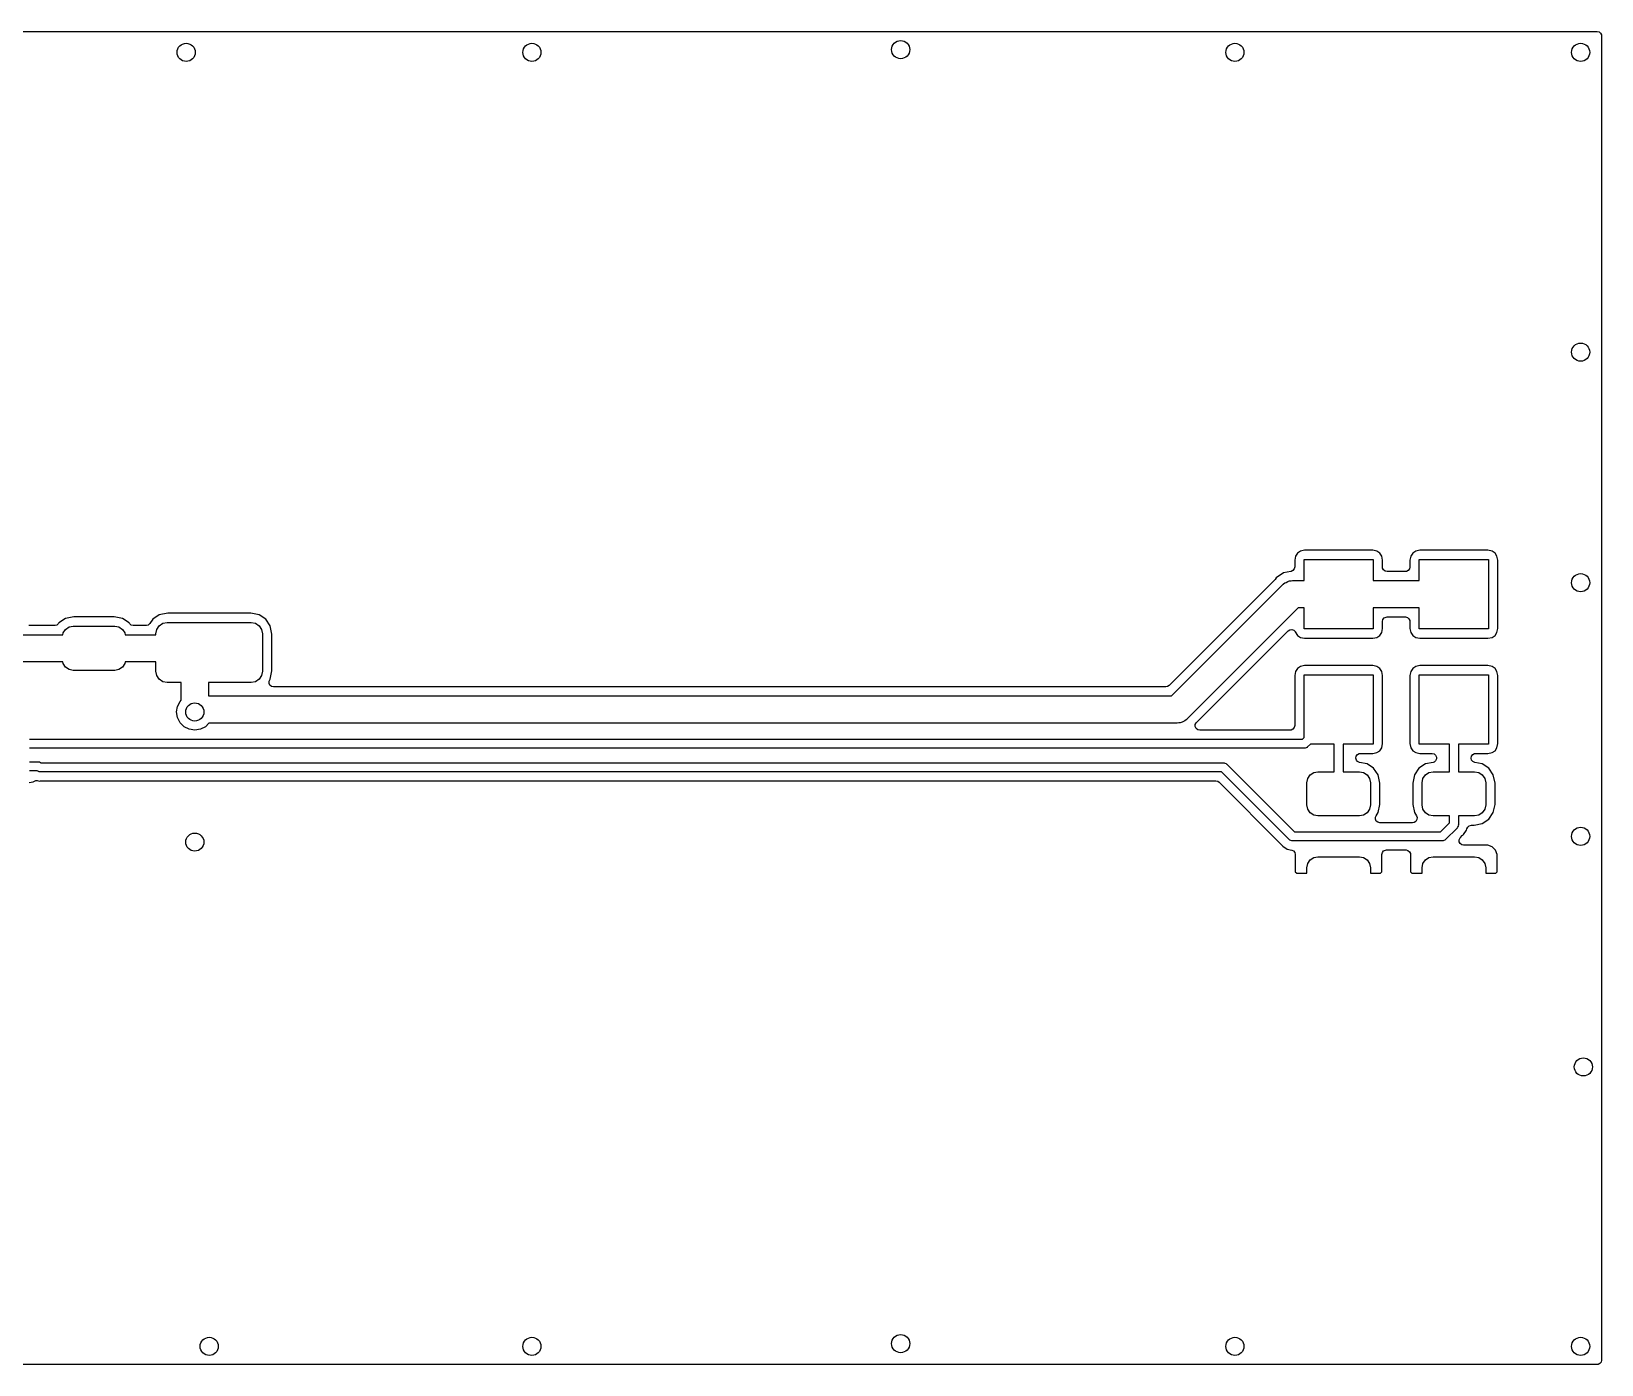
# Model space of a CAD drawing. Extents: x -0.18 to 2.58, y -0.98 to 0.18.
# Drawn here: x 1.216 to 2.578, y -0.978 to 0.178 of the extents above; entities that cross this region are included whole.
import ezdxf

# ---------------------------------------------------------------- set-up
doc = ezdxf.new("R2010")
doc.units = 0
doc.header["$MEASUREMENT"] = 0
doc.layers.add('BLACK', color=7, linetype='CONTINUOUS')

msp = doc.modelspace()

# ---------------------------------------------------------------- linework, layer by layer
at = {"layer": 'BLACK', "linetype": 'CONTINUOUS'}
for p, q in [((0.7969, 0.1782), (2.5743, 0.1782)), ((2.5743, 0.1782), (2.576, 0.1778)), ((2.576, 0.1778), (2.5773, 0.1767)), ((2.5773, 0.1767), (2.5781, 0.1751)), ((2.5781, 0.1751), (2.5782, 0.1743)), ((2.5782, 0.1743), (2.5782, -0.9743)), ((2.3204, -0.2719), (2.3169, -0.2726)), ((2.3796, -0.2719), (2.3204, -0.2719)), ((2.3831, -0.2726), (2.3796, -0.2719)), ((2.4204, -0.2719), (2.4169, -0.2726)), ((2.4796, -0.2719), (2.4204, -0.2719)), ((2.4831, -0.2726), (2.4796, -0.2719)), ((2.3126, -0.2769), (2.3119, -0.2804)), ((2.3119, -0.2804), (2.3119, -0.2863)), ((2.3143, -0.2743), (2.3126, -0.2769)), ((2.3169, -0.2726), (2.3143, -0.2743)), ((2.32, -0.2982), (2.32, -0.28)), ((2.32, -0.28), (2.38, -0.28)), ((2.38, -0.28), (2.38, -0.2982)), ((2.3857, -0.2743), (2.3831, -0.2726)), ((2.3874, -0.2769), (2.3857, -0.2743)), ((2.3881, -0.2804), (2.3874, -0.2769)), ((2.3881, -0.2864), (2.3881, -0.2804)), ((2.4126, -0.2769), (2.4119, -0.2804)), ((2.4119, -0.2804), (2.4119, -0.2864)), ((2.4143, -0.2743), (2.4126, -0.2769)), ((2.4169, -0.2726), (2.4143, -0.2743)), ((2.42, -0.2982), (2.42, -0.28)), ((2.42, -0.28), (2.48, -0.28)), ((2.48, -0.28), (2.48, -0.34)), ((2.4857, -0.2743), (2.4831, -0.2726)), ((2.4874, -0.2769), (2.4857, -0.2743)), ((2.4881, -0.2804), (2.4874, -0.2769)), ((2.4881, -0.3396), (2.4881, -0.2804)), ((2.2944, -0.2977), (2.203, -0.3892)), ((2.2949, -0.2971), (2.2944, -0.2977)), ((2.2958, -0.2958), (2.2949, -0.2971)), ((2.3023, -0.2915), (2.2958, -0.2958)), ((2.3084, -0.2902), (2.3023, -0.2915)), ((2.3034, -0.3002), (2.3046, -0.2997)), ((2.3046, -0.2997), (2.3058, -0.299)), ((2.3058, -0.299), (2.3066, -0.2988)), ((2.3066, -0.2988), (2.3074, -0.2985)), ((2.3074, -0.2985), (2.3087, -0.2984)), ((2.3087, -0.2902), (2.3084, -0.2902)), ((2.3104, -0.2894), (2.3087, -0.2902)), ((2.3087, -0.2984), (2.31, -0.2982)), ((2.31, -0.2982), (2.32, -0.2982)), ((2.3115, -0.288), (2.3104, -0.2894)), ((2.3119, -0.2863), (2.3115, -0.288)), ((2.38, -0.2982), (2.42, -0.2982)), ((2.3882, -0.2873), (2.3881, -0.2864)), ((2.389, -0.2888), (2.3882, -0.2873)), ((2.3903, -0.2899), (2.389, -0.2888)), ((2.392, -0.2903), (2.3903, -0.2899)), ((2.408, -0.2903), (2.392, -0.2903)), ((2.4088, -0.2902), (2.408, -0.2903)), ((2.4104, -0.2895), (2.4088, -0.2902)), ((2.4115, -0.2881), (2.4104, -0.2895)), ((2.4119, -0.2864), (2.4115, -0.2881)), ((2.2051, -0.3982), (2.3016, -0.3016)), ((2.3016, -0.3016), (2.302, -0.3014)), ((2.302, -0.3014), (2.3021, -0.3013)), ((2.3021, -0.3013), (2.3023, -0.3011)), ((2.3023, -0.3011), (2.3034, -0.3002)), ((1.334, -0.3263), (1.3267, -0.3278)), ((1.406, -0.3263), (1.334, -0.3263)), ((1.4133, -0.3278), (1.406, -0.3263)), ((2.3149, -0.3218), (2.2184, -0.4184)), ((2.32, -0.3218), (2.3149, -0.3218)), ((2.32, -0.34), (2.32, -0.3218)), ((2.42, -0.3218), (2.38, -0.3218)), ((2.38, -0.3218), (2.38, -0.34)), ((2.42, -0.34), (2.42, -0.3218)), ((1.2359, -0.3372), (1.2136, -0.3372)), ((1.2362, -0.3372), (1.2359, -0.3372)), ((1.2379, -0.3367), (1.2362, -0.3372)), ((1.2392, -0.3355), (1.2379, -0.3367)), ((1.2396, -0.3348), (1.2392, -0.3355)), ((1.2453, -0.331), (1.2396, -0.3348)), ((1.2432, -0.3436), (1.2452, -0.3405)), ((1.2452, -0.3405), (1.2484, -0.3384)), ((1.2524, -0.3296), (1.2453, -0.331)), ((1.2484, -0.3384), (1.252, -0.3377)), ((1.252, -0.3377), (1.288, -0.3377)), ((1.2876, -0.3296), (1.2524, -0.3296)), ((1.2947, -0.331), (1.2876, -0.3296)), ((1.288, -0.3377), (1.2916, -0.3384)), ((1.2916, -0.3384), (1.2948, -0.3405)), ((1.3004, -0.3348), (1.2947, -0.331)), ((1.2948, -0.3405), (1.2968, -0.3436)), ((1.3008, -0.3355), (1.3004, -0.3348)), ((1.301, -0.3357), (1.3008, -0.3355)), ((1.3024, -0.3368), (1.301, -0.3357)), ((1.3041, -0.3372), (1.3024, -0.3368)), ((1.3151, -0.3372), (1.3041, -0.3372)), ((1.3155, -0.3372), (1.3151, -0.3372)), ((1.3171, -0.3367), (1.3155, -0.3372)), ((1.3184, -0.3355), (1.3171, -0.3367)), ((1.321, -0.3317), (1.3184, -0.3355)), ((1.3267, -0.3278), (1.321, -0.3317)), ((1.3237, -0.3443), (1.3245, -0.3405)), ((1.3245, -0.3405), (1.3266, -0.3373)), ((1.3266, -0.3373), (1.3298, -0.3352)), ((1.3298, -0.3352), (1.3336, -0.3344)), ((1.3336, -0.3344), (1.4064, -0.3344)), ((1.4064, -0.3344), (1.4102, -0.3352)), ((1.4102, -0.3352), (1.4134, -0.3373)), ((1.419, -0.3317), (1.4133, -0.3278)), ((1.4134, -0.3373), (1.4155, -0.3405)), ((1.4155, -0.3405), (1.4163, -0.3443)), ((1.4229, -0.3375), (1.419, -0.3317)), ((1.4244, -0.3447), (1.4229, -0.3375)), ((2.38, -0.34), (2.32, -0.34)), ((2.3874, -0.3431), (2.3881, -0.3396)), ((2.3881, -0.3336), (2.3885, -0.3319)), ((2.3881, -0.3396), (2.3881, -0.3336)), ((2.3885, -0.3319), (2.3896, -0.3305)), ((2.3896, -0.3305), (2.3912, -0.3298)), ((2.3912, -0.3298), (2.392, -0.3297)), ((2.392, -0.3297), (2.408, -0.3297)), ((2.408, -0.3297), (2.4097, -0.3301)), ((2.4097, -0.3301), (2.411, -0.3312)), ((2.411, -0.3312), (2.4118, -0.3327)), ((2.4118, -0.3327), (2.4119, -0.3336)), ((2.4119, -0.3336), (2.4119, -0.3396)), ((2.4119, -0.3396), (2.4126, -0.3431)), ((2.48, -0.34), (2.42, -0.34)), ((2.4874, -0.3431), (2.4881, -0.3396)), ((1.2018, -0.3451), (1.2429, -0.3451)), ((1.2429, -0.3451), (1.2432, -0.3436)), ((1.2968, -0.3436), (1.2971, -0.3451)), ((1.2971, -0.3451), (1.3237, -0.3451)), ((1.3237, -0.3451), (1.3237, -0.3443)), ((1.4163, -0.3443), (1.4163, -0.3768)), ((1.4244, -0.3764), (1.4244, -0.3447)), ((2.2267, -0.4212), (2.3061, -0.3418)), ((2.3061, -0.3418), (2.3076, -0.3408)), ((2.3076, -0.3408), (2.3093, -0.3406)), ((2.3093, -0.3406), (2.311, -0.3412)), ((2.311, -0.3412), (2.3122, -0.3424)), ((2.3122, -0.3424), (2.3122, -0.3426)), ((2.3122, -0.3426), (2.3143, -0.3457)), ((2.3143, -0.3457), (2.3169, -0.3474)), ((2.3169, -0.3474), (2.3204, -0.3481)), ((2.3204, -0.3481), (2.3796, -0.3481)), ((2.3796, -0.3481), (2.3831, -0.3474)), ((2.3831, -0.3474), (2.3857, -0.3457)), ((2.3857, -0.3457), (2.3874, -0.3431)), ((2.4126, -0.3431), (2.4143, -0.3457)), ((2.4143, -0.3457), (2.4169, -0.3474)), ((2.4169, -0.3474), (2.4204, -0.3481)), ((2.4204, -0.3481), (2.4796, -0.3481)), ((2.4796, -0.3481), (2.4831, -0.3474)), ((2.4831, -0.3474), (2.4857, -0.3457)), ((2.4857, -0.3457), (2.4874, -0.3431)), ((1.2429, -0.3687), (1.1905, -0.3687)), ((1.2432, -0.3702), (1.2429, -0.3687)), ((1.2452, -0.3733), (1.2432, -0.3702)), ((1.2484, -0.3754), (1.2452, -0.3733)), ((1.252, -0.3761), (1.2484, -0.3754)), ((1.288, -0.3761), (1.252, -0.3761)), ((1.2916, -0.3754), (1.288, -0.3761)), ((1.2948, -0.3733), (1.2916, -0.3754)), ((1.2968, -0.3702), (1.2948, -0.3733)), ((1.2971, -0.3687), (1.2968, -0.3702)), ((1.3237, -0.3687), (1.2971, -0.3687)), ((1.3237, -0.3768), (1.3237, -0.3687)), ((1.3245, -0.3805), (1.3237, -0.3768)), ((1.3266, -0.3837), (1.3245, -0.3805)), ((1.4155, -0.3805), (1.4134, -0.3837)), ((1.4163, -0.3768), (1.4155, -0.3805)), ((1.4229, -0.3836), (1.4244, -0.3764)), ((2.3126, -0.3769), (2.3119, -0.3804)), ((2.3119, -0.3804), (2.3119, -0.4239)), ((2.3143, -0.3743), (2.3126, -0.3769)), ((2.3169, -0.3726), (2.3143, -0.3743)), ((2.3204, -0.3719), (2.3169, -0.3726)), ((2.32, -0.4344), (2.32, -0.38)), ((2.32, -0.38), (2.38, -0.38)), ((2.3796, -0.3719), (2.3204, -0.3719)), ((2.3831, -0.3726), (2.3796, -0.3719)), ((2.38, -0.38), (2.38, -0.44)), ((2.3857, -0.3743), (2.3831, -0.3726)), ((2.3874, -0.3769), (2.3857, -0.3743)), ((2.3881, -0.3804), (2.3874, -0.3769)), ((2.3881, -0.4396), (2.3881, -0.3804)), ((2.4126, -0.3769), (2.4119, -0.3804)), ((2.4119, -0.3804), (2.4119, -0.4396)), ((2.4143, -0.3743), (2.4126, -0.3769)), ((2.4169, -0.3726), (2.4143, -0.3743)), ((2.4204, -0.3719), (2.4169, -0.3726)), ((2.42, -0.44), (2.42, -0.38)), ((2.42, -0.38), (2.48, -0.38)), ((2.4796, -0.3719), (2.4204, -0.3719)), ((2.4831, -0.3726), (2.4796, -0.3719)), ((2.48, -0.38), (2.48, -0.44)), ((2.4857, -0.3743), (2.4831, -0.3726)), ((2.4874, -0.3769), (2.4857, -0.3743)), ((2.4881, -0.3804), (2.4874, -0.3769)), ((2.4881, -0.4396), (2.4881, -0.3804)), ((1.3298, -0.3859), (1.3266, -0.3837)), ((1.3336, -0.3866), (1.3298, -0.3859)), ((1.3457, -0.3866), (1.3336, -0.3866)), ((1.3457, -0.4019), (1.3457, -0.3866)), ((1.4064, -0.3866), (1.3693, -0.3866)), ((1.3693, -0.3866), (1.3693, -0.3982)), ((1.4102, -0.3859), (1.4064, -0.3866)), ((1.4134, -0.3837), (1.4102, -0.3859)), ((1.422, -0.3855), (1.4225, -0.3842)), ((1.422, -0.3873), (1.422, -0.3855)), ((1.4227, -0.3888), (1.422, -0.3873)), ((1.4225, -0.3842), (1.4229, -0.3836)), ((1.4241, -0.3899), (1.4227, -0.3888)), ((1.4258, -0.3903), (1.4241, -0.3899)), ((2.2002, -0.3903), (1.4258, -0.3903)), ((2.2015, -0.3901), (2.2002, -0.3903)), ((2.203, -0.3892), (2.2015, -0.3901)), ((1.3417, -0.4121), (1.3425, -0.4073)), ((1.3425, -0.4073), (1.3448, -0.4029)), ((1.3448, -0.4029), (1.3457, -0.4019)), ((1.3693, -0.3982), (1.3695, -0.3982)), ((1.3695, -0.3982), (2.2051, -0.3982)), ((1.3425, -0.417), (1.3417, -0.4121)), ((1.3448, -0.4214), (1.3425, -0.417)), ((1.3482, -0.4249), (1.3448, -0.4214)), ((1.3698, -0.4218), (1.3668, -0.4249)), ((2.21, -0.4218), (1.3698, -0.4218)), ((2.2113, -0.4216), (2.21, -0.4218)), ((2.2126, -0.4215), (2.2113, -0.4216)), ((2.2134, -0.4212), (2.2126, -0.4215)), ((2.2142, -0.421), (2.2134, -0.4212)), ((2.2154, -0.4203), (2.2142, -0.421)), ((2.2166, -0.4198), (2.2154, -0.4203)), ((2.2177, -0.4189), (2.2166, -0.4198)), ((2.2179, -0.4188), (2.2177, -0.4189)), ((2.218, -0.4186), (2.2179, -0.4188)), ((2.2184, -0.4184), (2.218, -0.4186)), ((2.2256, -0.4231), (2.2264, -0.4215)), ((2.2264, -0.4215), (2.2267, -0.4212)), ((1.2142, -0.4357), (2.3187, -0.4357)), ((1.3526, -0.4271), (1.3482, -0.4249)), ((1.3575, -0.4279), (1.3526, -0.4271)), ((1.3624, -0.4271), (1.3575, -0.4279)), ((1.3668, -0.4249), (1.3624, -0.4271)), ((2.2256, -0.4248), (2.2256, -0.4231)), ((2.2264, -0.4264), (2.2256, -0.4248)), ((2.2278, -0.4275), (2.2264, -0.4264)), ((2.2295, -0.4279), (2.2278, -0.4275)), ((2.308, -0.4279), (2.2295, -0.4279)), ((2.3088, -0.4278), (2.308, -0.4279)), ((2.3104, -0.427), (2.3088, -0.4278)), ((2.3115, -0.4256), (2.3104, -0.427)), ((2.3119, -0.4239), (2.3115, -0.4256)), ((2.3187, -0.4357), (2.32, -0.4344)), ((2.3203, -0.4436), (1.2142, -0.4436)), ((2.3206, -0.4435), (2.3203, -0.4436)), ((2.3209, -0.4436), (2.3206, -0.4435)), ((2.3218, -0.4432), (2.3209, -0.4436)), ((2.3226, -0.4429), (2.3218, -0.4432)), ((2.3228, -0.4426), (2.3226, -0.4429)), ((2.3231, -0.4425), (2.3228, -0.4426)), ((2.3256, -0.44), (2.3231, -0.4425)), ((2.3461, -0.44), (2.3256, -0.44)), ((2.3461, -0.4639), (2.3461, -0.44)), ((2.38, -0.44), (2.3539, -0.44)), ((2.3539, -0.44), (2.3539, -0.4639)), ((2.3653, -0.4504), (2.3664, -0.449)), ((2.3664, -0.449), (2.3679, -0.4482)), ((2.3679, -0.4482), (2.3689, -0.4481)), ((2.3689, -0.4481), (2.3796, -0.4481)), ((2.3796, -0.4481), (2.3831, -0.4474)), ((2.3831, -0.4474), (2.3857, -0.4457)), ((2.3857, -0.4457), (2.3874, -0.4431)), ((2.3874, -0.4431), (2.3881, -0.4396)), ((2.4119, -0.4396), (2.4126, -0.4431)), ((2.4126, -0.4431), (2.4143, -0.4457)), ((2.4143, -0.4457), (2.4169, -0.4474)), ((2.4169, -0.4474), (2.4204, -0.4481)), ((2.4461, -0.44), (2.42, -0.44)), ((2.4204, -0.4481), (2.4311, -0.4481)), ((2.4311, -0.4481), (2.4328, -0.4485)), ((2.4328, -0.4485), (2.4342, -0.4496)), ((2.4342, -0.4496), (2.4349, -0.4512)), ((2.4461, -0.4639), (2.4461, -0.44)), ((2.48, -0.44), (2.4539, -0.44)), ((2.4539, -0.44), (2.4539, -0.4639)), ((2.4653, -0.4504), (2.4664, -0.449)), ((2.4664, -0.449), (2.4679, -0.4482)), ((2.4679, -0.4482), (2.4689, -0.4481)), ((2.4689, -0.4481), (2.4796, -0.4481)), ((2.4796, -0.4481), (2.4831, -0.4474)), ((2.4831, -0.4474), (2.4857, -0.4457)), ((2.4857, -0.4457), (2.4874, -0.4431)), ((2.4874, -0.4431), (2.4881, -0.4396)), ((1.2142, -0.4554), (1.2221, -0.4554)), ((1.2221, -0.4554), (1.2224, -0.4555)), ((1.2224, -0.4555), (1.2227, -0.4555)), ((1.2227, -0.4555), (1.2235, -0.4559)), ((1.2235, -0.4559), (1.224, -0.4561)), ((1.224, -0.4561), (2.25, -0.4561)), ((2.25, -0.4561), (2.2503, -0.4562)), ((2.2503, -0.4562), (2.2506, -0.4561)), ((2.2506, -0.4561), (2.2514, -0.4565)), ((2.2514, -0.4565), (2.2523, -0.4568)), ((2.2523, -0.4568), (2.2525, -0.4571)), ((2.2525, -0.4571), (2.2528, -0.4572)), ((2.2528, -0.4572), (2.3116, -0.5161)), ((2.365, -0.4522), (2.3653, -0.4504)), ((2.3654, -0.4538), (2.365, -0.4522)), ((2.3665, -0.4552), (2.3654, -0.4538)), ((2.3681, -0.4559), (2.3665, -0.4552)), ((2.3747, -0.4572), (2.3681, -0.4559)), ((2.3804, -0.461), (2.3747, -0.4572)), ((2.3843, -0.4667), (2.3804, -0.461)), ((2.4196, -0.461), (2.4158, -0.4667)), ((2.4253, -0.4572), (2.4196, -0.461)), ((2.4319, -0.4559), (2.4253, -0.4572)), ((2.4328, -0.4556), (2.4319, -0.4559)), ((2.4342, -0.4545), (2.4328, -0.4556)), ((2.4349, -0.4529), (2.4342, -0.4545)), ((2.4349, -0.4512), (2.4349, -0.4529)), ((2.465, -0.4522), (2.4653, -0.4504)), ((2.4654, -0.4538), (2.465, -0.4522)), ((2.4665, -0.4552), (2.4654, -0.4538)), ((2.4681, -0.4559), (2.4665, -0.4552)), ((2.4747, -0.4572), (2.4681, -0.4559)), ((2.4804, -0.461), (2.4747, -0.4572)), ((2.4842, -0.4667), (2.4804, -0.461)), ((1.2138, -0.4734), (1.2172, -0.4727)), ((1.2207, -0.4633), (1.2142, -0.4633)), ((1.2172, -0.4727), (1.2179, -0.4723)), ((1.2179, -0.4723), (1.2195, -0.4716)), ((1.2195, -0.4716), (1.2208, -0.4717)), ((1.2212, -0.4635), (1.2207, -0.4633)), ((1.2208, -0.4717), (1.2227, -0.472)), ((1.2221, -0.4639), (1.2212, -0.4635)), ((1.2224, -0.4638), (1.2221, -0.4639)), ((1.2227, -0.4639), (1.2224, -0.4638)), ((2.2484, -0.4639), (1.2227, -0.4639)), ((1.2227, -0.472), (1.2235, -0.4719)), ((1.2235, -0.4719), (1.2242, -0.4718)), ((1.2242, -0.4718), (2.2435, -0.4718)), ((2.2435, -0.4718), (2.2452, -0.4722)), ((2.2452, -0.4722), (2.2463, -0.473)), ((2.2463, -0.473), (2.3005, -0.5273)), ((2.3072, -0.5228), (2.2484, -0.4639)), ((2.3224, -0.4735), (2.3232, -0.4698)), ((2.3224, -0.4927), (2.3224, -0.4735)), ((2.3232, -0.4698), (2.3253, -0.4667)), ((2.3253, -0.4667), (2.3284, -0.4646)), ((2.3284, -0.4646), (2.332, -0.4639)), ((2.332, -0.4639), (2.3461, -0.4639)), ((2.3539, -0.4639), (2.368, -0.4639)), ((2.368, -0.4639), (2.3716, -0.4646)), ((2.3716, -0.4646), (2.3748, -0.4667)), ((2.3748, -0.4667), (2.3768, -0.4698)), ((2.3768, -0.4698), (2.3776, -0.4735)), ((2.3776, -0.4735), (2.3776, -0.4927)), ((2.3857, -0.4739), (2.3843, -0.4667)), ((2.3857, -0.4923), (2.3857, -0.4739)), ((2.4158, -0.4667), (2.4143, -0.4739)), ((2.4143, -0.4739), (2.4143, -0.4923)), ((2.4224, -0.4735), (2.4232, -0.4698)), ((2.4224, -0.4927), (2.4224, -0.4735)), ((2.4232, -0.4698), (2.4253, -0.4667)), ((2.4253, -0.4667), (2.4284, -0.4646)), ((2.4284, -0.4646), (2.432, -0.4639)), ((2.432, -0.4639), (2.4461, -0.4639)), ((2.4539, -0.4639), (2.468, -0.4639)), ((2.468, -0.4639), (2.4716, -0.4646)), ((2.4716, -0.4646), (2.4747, -0.4667)), ((2.4747, -0.4667), (2.4768, -0.4698)), ((2.4768, -0.4698), (2.4776, -0.4735)), ((2.4776, -0.4735), (2.4776, -0.4927)), ((2.4857, -0.4739), (2.4842, -0.4667)), ((2.4857, -0.4923), (2.4857, -0.4739)), ((2.3232, -0.4964), (2.3224, -0.4927)), ((2.3253, -0.4995), (2.3232, -0.4964)), ((2.3284, -0.5016), (2.3253, -0.4995)), ((2.332, -0.5023), (2.3284, -0.5016)), ((2.368, -0.5023), (2.332, -0.5023)), ((2.3716, -0.5016), (2.368, -0.5023)), ((2.3748, -0.4995), (2.3716, -0.5016)), ((2.3768, -0.4964), (2.3748, -0.4995)), ((2.3776, -0.4927), (2.3768, -0.4964)), ((2.3819, -0.5034), (2.3825, -0.5021)), ((2.3819, -0.5051), (2.3819, -0.5034)), ((2.3825, -0.5021), (2.3843, -0.4994)), ((2.3843, -0.4994), (2.3857, -0.4923)), ((2.4143, -0.4923), (2.4158, -0.4994)), ((2.4158, -0.4994), (2.4175, -0.5021)), ((2.4175, -0.5021), (2.4181, -0.5037)), ((2.4181, -0.5037), (2.418, -0.5054)), ((2.4232, -0.4964), (2.4224, -0.4927)), ((2.4253, -0.4995), (2.4232, -0.4964)), ((2.4284, -0.5016), (2.4253, -0.4995)), ((2.432, -0.5023), (2.4284, -0.5016)), ((2.4461, -0.5023), (2.432, -0.5023)), ((2.4461, -0.5084), (2.4461, -0.5023)), ((2.468, -0.5023), (2.4539, -0.5023)), ((2.4539, -0.5023), (2.4539, -0.51)), ((2.4716, -0.5016), (2.468, -0.5023)), ((2.4747, -0.4995), (2.4716, -0.5016)), ((2.4768, -0.4964), (2.4747, -0.4995)), ((2.4776, -0.4927), (2.4768, -0.4964)), ((2.4804, -0.5051), (2.4842, -0.4994)), ((2.4842, -0.4994), (2.4857, -0.4923)), ((2.3116, -0.5161), (2.4384, -0.5161)), ((2.3827, -0.5067), (2.3819, -0.5051)), ((2.384, -0.5078), (2.3827, -0.5067)), ((2.3858, -0.5082), (2.384, -0.5078)), ((2.4142, -0.5082), (2.3858, -0.5082)), ((2.4156, -0.5079), (2.4142, -0.5082)), ((2.4171, -0.507), (2.4156, -0.5079)), ((2.418, -0.5054), (2.4171, -0.507)), ((2.4384, -0.5161), (2.4461, -0.5084)), ((2.4528, -0.5128), (2.4428, -0.5228)), ((2.4529, -0.5125), (2.4528, -0.5128)), ((2.4532, -0.5123), (2.4529, -0.5125)), ((2.4535, -0.5114), (2.4532, -0.5123)), ((2.4539, -0.5106), (2.4535, -0.5114)), ((2.4539, -0.51), (2.4538, -0.5103)), ((2.4538, -0.5103), (2.4539, -0.5106)), ((2.4585, -0.5185), (2.4611, -0.5146)), ((2.4611, -0.5146), (2.4613, -0.5136)), ((2.4613, -0.5136), (2.4621, -0.512)), ((2.4621, -0.512), (2.4634, -0.5108)), ((2.4634, -0.5108), (2.4652, -0.5104)), ((2.4652, -0.5104), (2.4676, -0.5104)), ((2.4676, -0.5104), (2.4747, -0.509)), ((2.4747, -0.509), (2.4804, -0.5051)), ((2.3005, -0.5273), (2.301, -0.5279)), ((2.301, -0.5279), (2.3015, -0.5285)), ((2.3015, -0.5285), (2.3054, -0.5311)), ((2.3054, -0.5311), (2.3093, -0.5319)), ((2.3075, -0.5229), (2.3072, -0.5228)), ((2.3077, -0.5232), (2.3075, -0.5229)), ((2.3086, -0.5235), (2.3077, -0.5232)), ((2.3094, -0.5239), (2.3086, -0.5235)), ((2.3097, -0.5238), (2.3094, -0.5239)), ((2.31, -0.5239), (2.3097, -0.5238)), ((2.44, -0.5239), (2.31, -0.5239)), ((2.4403, -0.5238), (2.44, -0.5239)), ((2.4406, -0.5239), (2.4403, -0.5238)), ((2.4414, -0.5235), (2.4406, -0.5239)), ((2.4423, -0.5232), (2.4414, -0.5235)), ((2.4425, -0.5229), (2.4423, -0.5232)), ((2.4428, -0.5228), (2.4425, -0.5229)), ((2.4546, -0.5229), (2.4554, -0.5213)), ((2.4546, -0.5247), (2.4546, -0.5229)), ((2.4554, -0.5262), (2.4546, -0.5247)), ((2.4554, -0.5213), (2.4557, -0.521)), ((2.4568, -0.5273), (2.4554, -0.5262)), ((2.4557, -0.521), (2.4573, -0.5194)), ((2.4585, -0.5277), (2.4568, -0.5273)), ((2.4573, -0.5194), (2.4579, -0.519)), ((2.4579, -0.519), (2.4585, -0.5185)), ((2.4796, -0.5277), (2.4585, -0.5277)), ((2.4832, -0.5292), (2.4796, -0.5277)), ((2.486, -0.5321), (2.4832, -0.5292)), ((2.3093, -0.5319), (2.3109, -0.5326)), ((2.3109, -0.5326), (2.312, -0.534)), ((2.312, -0.534), (2.3124, -0.5358)), ((2.3124, -0.5358), (2.3124, -0.5507)), ((2.3224, -0.5473), (2.3232, -0.5436)), ((2.3232, -0.5436), (2.3253, -0.5405)), ((2.3253, -0.5405), (2.3284, -0.5384)), ((2.3284, -0.5384), (2.332, -0.5377)), ((2.332, -0.5377), (2.368, -0.5377)), ((2.368, -0.5377), (2.3716, -0.5384)), ((2.3716, -0.5384), (2.3748, -0.5405)), ((2.3748, -0.5405), (2.3768, -0.5436)), ((2.3768, -0.5436), (2.3776, -0.5473)), ((2.3876, -0.5357), (2.388, -0.534)), ((2.3876, -0.5507), (2.3876, -0.5357)), ((2.388, -0.534), (2.389, -0.5327)), ((2.389, -0.5327), (2.3906, -0.5319)), ((2.3906, -0.5319), (2.3915, -0.5318)), ((2.3915, -0.5318), (2.4085, -0.5318)), ((2.4085, -0.5318), (2.4102, -0.5322)), ((2.4102, -0.5322), (2.4116, -0.5333)), ((2.4116, -0.5333), (2.4123, -0.5349)), ((2.4123, -0.5349), (2.4124, -0.5357)), ((2.4124, -0.5357), (2.4124, -0.5507)), ((2.4224, -0.5473), (2.4232, -0.5436)), ((2.4232, -0.5436), (2.4253, -0.5405)), ((2.4253, -0.5405), (2.4284, -0.5384)), ((2.4284, -0.5384), (2.432, -0.5377)), ((2.432, -0.5377), (2.468, -0.5377)), ((2.468, -0.5377), (2.4716, -0.5384)), ((2.4716, -0.5384), (2.4747, -0.5405)), ((2.4747, -0.5405), (2.4768, -0.5436)), ((2.4768, -0.5436), (2.4776, -0.5473)), ((2.4876, -0.5357), (2.486, -0.5321)), ((2.4876, -0.5507), (2.4876, -0.5357)), ((2.3124, -0.5507), (2.3136, -0.5519)), ((2.3136, -0.5519), (2.3224, -0.5519)), ((2.3224, -0.5519), (2.3224, -0.5473)), ((2.3776, -0.5473), (2.3776, -0.5519)), ((2.3776, -0.5519), (2.3864, -0.5519)), ((2.3864, -0.5519), (2.3876, -0.5507)), ((2.4124, -0.5507), (2.4136, -0.5519)), ((2.4136, -0.5519), (2.4224, -0.5519)), ((2.4224, -0.5519), (2.4224, -0.5473)), ((2.4776, -0.5473), (2.4776, -0.5519)), ((2.4776, -0.5519), (2.4864, -0.5519)), ((2.4864, -0.5519), (2.4876, -0.5507)), ((2.5743, -0.9782), (0.7939, -0.9782)), ((2.5751, -0.9781), (2.5743, -0.9782)), ((2.5767, -0.9773), (2.5751, -0.9781)), ((2.5778, -0.976), (2.5767, -0.9773)), ((2.5782, -0.9743), (2.5778, -0.976))]:
    msp.add_line(p, q, dxfattribs=at)
at = {"layer": 'BLACK'}
for centre in [(1.35, 0.16), (1.65, 0.16), (1.97, 0.1624), (2.26, 0.16), (2.56, 0.16), (2.56, -0.1), (2.56, -0.3), (1.3575, -0.4121), (1.3575, -0.525), (2.56, -0.52), (2.5624, -0.72), (1.97, -0.96), (1.37, -0.9624), (1.65, -0.9624), (2.26, -0.9624), (2.56, -0.9624)]:
    msp.add_circle(centre, 0.00787, dxfattribs=at)

doc.saveas('drawing.dxf')
